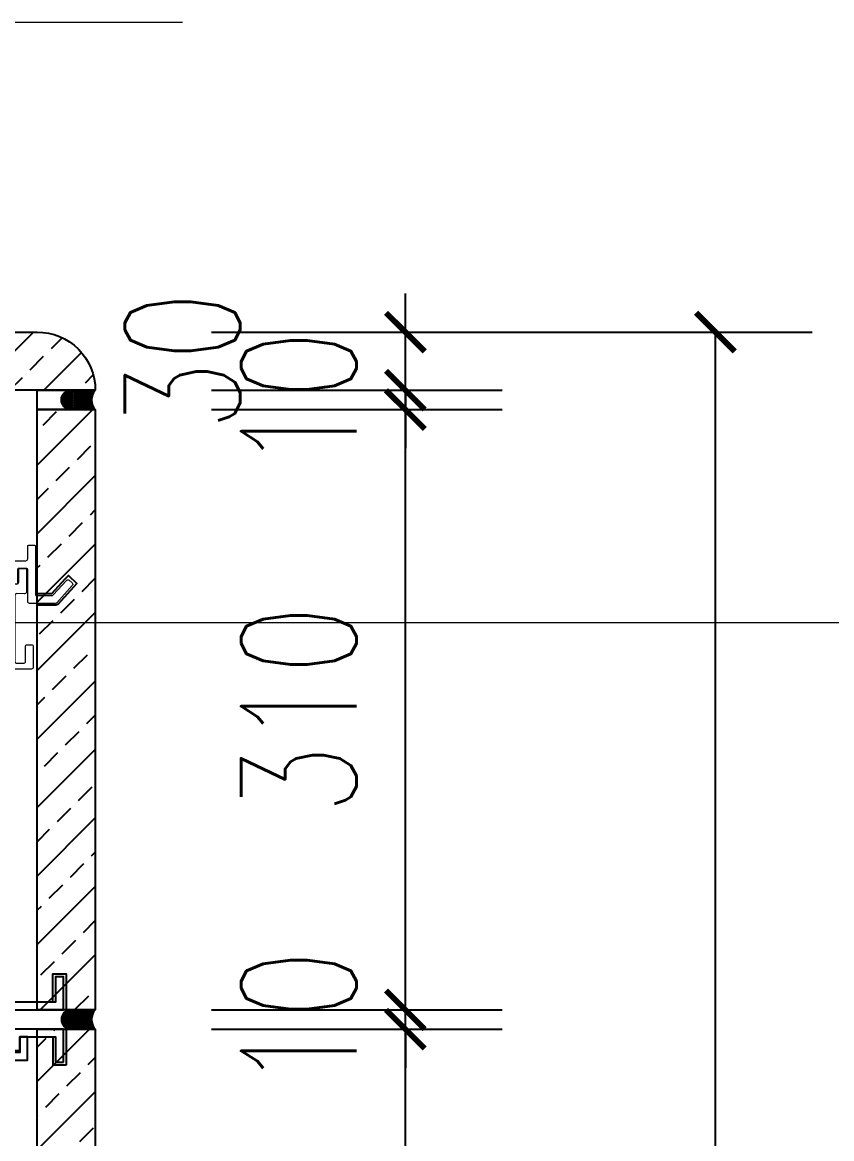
# Model space of a CAD drawing. Header units: millimetres. Extents: x 0 to 16820, y -11520 to 11880.
# Drawn here: x 11272 to 11690, y -4757 to -4180 of the extents above; entities that cross this region are included whole.
import ezdxf

# ---------------------------------------------------------------- set-up
doc = ezdxf.new("R2010")
doc.units = ezdxf.units.MM
doc.header["$LTSCALE"] = 1000
for name, color, linetype, lineweight in [('A-ANNO-DIMS', 3, 'Continuous', 13), ('A-ANNO-IDEN-TEXT', 3, 'Continuous', 13), ('标注层', 1, 'Continuous', 18)]:
    doc.layers.add(name, color=color, linetype=linetype, lineweight=lineweight)
for name, color, linetype in [('A-SECT_WINDOW', 50, 'Continuous'), ('A-WALL-HATCH', 252, 'Continuous'), ('GC', 2, 'Continuous'), ('PJ', 4, 'Continuous'), ('TC', 4, 'Continuous')]:
    doc.layers.add(name, color=color, linetype=linetype)
doc.styles.add('_TCH_DIM_T3', font='SIMPLEX', dxfattribs={"width": 0.7058823529411765, "bigfont": 'GBCBIG'})
doc.dimstyles.new('_TCH_ARCH&&20', dxfattribs={"dimtxt": 59.5, "dimasz": 20, "dimexe": 50, "dimexo": 60, "dimgap": 25.25, "dimtad": 1, "dimdec": 0, "dimzin": 0, "dimdsep": 46, "dimtxsty": '_TCH_DIM_T3', "dimblk": 'ARCHTICK', "dimcen": 0.09, "dimclrt": 7, "dimazin": 2, "dimtfac": 1, "dimtdec": 0, "dimtix": 1, "dimtmove": 2, "dimatfit": 3, "dimfxl": 20, "dimtolj": 1, "dimtzin": 0, "dimarcsym": 0})

# ---------------------------------------------------------------- blocks, each defined once
blk = doc.blocks.new('_ArchTick')
at = {"color": 0, "linetype": 'ByBlock', "const_width": 0.15}
blk.add_lwpolyline([(-0.5, -0.5), (0.5, 0.5)], dxfattribs=at)
blk = doc.blocks.new('*D283')
at = {"layer": 'A-ANNO-DIMS', "color": 0, "lineweight": -2, "transparency": 16777216}
for p, q in [((11370.03662604553, -4340.002554151955), (11680.03662605079, -4340.002554151955)), ((11630.03662605079, -5640.002554152188), (11630.03662605079, -4340.002554151955)), ((11370.03662605603, -5640.002554152188), (11680.03662605079, -5640.002554152188))]:
    blk.add_line(p, q, dxfattribs=at)
at = {"layer": 'Defpoints', "color": 0, "transparency": 16777216}
for p in [(11310.03662604553, -4340.002554151955), (11630.03662605079, -4340.002554151955), (11310.03662605603, -5640.002554152188)]:
    blk.add_point(p, dxfattribs=at)
at = {"layer": 'A-ANNO-DIMS', "color": 0, "lineweight": -2, "transparency": 16777216, "xscale": 20, "yscale": 20, "zscale": 20}
for p, rotation in [((11630.03662605079, -4340.002554151955), 90), ((11630.03662605079, -5640.002554152188), 270)]:
    blk.add_blockref('_ArchTick', p, dxfattribs=dict(at, rotation=rotation))
at = {"layer": 'A-ANNO-DIMS', "color": 7, "transparency": 16777216, "insert": (11575.03662605078, -4990.002554152074), "char_height": 59.5, "attachment_point": 5, "rotation": 90, "style": '_TCH_DIM_T3'}
blk.add_mtext('\\A1;1300', dxfattribs=at)
blk = doc.blocks.new('*D284')
at = {"layer": 'A-ANNO-DIMS', "color": 0, "lineweight": -2, "transparency": 16777216}
for p, q in [((11470.03662604506, -4340.002554151951), (11470.03662604506, -4320.002554151951)), ((11370.03662604559, -4340.002554151951), (11520.03662604506, -4340.002554151951)), ((11470.03662604506, -4370.002554152169), (11470.03662604506, -4340.002554151951)), ((11370.03662604583, -4370.002554152169), (11520.03662604506, -4370.002554152169)), ((11470.03662604506, -4370.002554152169), (11470.03662604506, -4390.002554152169))]:
    blk.add_line(p, q, dxfattribs=at)
at = {"layer": 'Defpoints', "color": 0, "transparency": 16777216}
for p in [(11310.03662604559, -4340.002554151951), (11470.03662604506, -4340.002554151951), (11310.03662604583, -4370.002554152169)]:
    blk.add_point(p, dxfattribs=at)
at = {"layer": 'A-ANNO-DIMS', "color": 0, "lineweight": -2, "transparency": 16777216, "xscale": 20, "yscale": 20, "zscale": 20}
for p, rotation in [((11470.03662604506, -4340.002554151951), 270), ((11470.03662604506, -4370.002554152169), 90)]:
    blk.add_blockref('_ArchTick', p, dxfattribs=dict(at, rotation=rotation))
at = {"layer": 'A-ANNO-DIMS', "color": 7, "transparency": 16777216, "insert": (11355.03662604505, -4355.002554151211), "char_height": 59.5, "attachment_point": 5, "rotation": 90, "style": '_TCH_DIM_T3'}
blk.add_mtext('\\A1;30', dxfattribs=at)
blk = doc.blocks.new('*D285')
at = {"layer": 'A-ANNO-DIMS', "color": 0, "lineweight": -2, "transparency": 16777216}
for p, q in [((11470.03662604522, -4370.002554152188), (11470.03662604522, -4350.002554152188)), ((11370.03662604583, -4370.002554152188), (11520.03662604522, -4370.002554152188)), ((11470.03662604522, -4380.002554256735), (11470.03662604522, -4370.002554152188)), ((11370.03662604591, -4380.002554256735), (11520.03662604522, -4380.002554256735)), ((11470.03662604522, -4380.002554256735), (11470.03662604522, -4400.002554256735))]:
    blk.add_line(p, q, dxfattribs=at)
at = {"layer": 'Defpoints', "color": 0, "transparency": 16777216}
for p in [(11310.03662604583, -4370.002554152188), (11470.03662604522, -4370.002554152188), (11310.03662604591, -4380.002554256735)]:
    blk.add_point(p, dxfattribs=at)
at = {"layer": 'A-ANNO-DIMS', "color": 0, "lineweight": -2, "transparency": 16777216, "xscale": 20, "yscale": 20, "zscale": 20}
for p, rotation in [((11470.03662604522, -4370.002554152188), 270), ((11470.03662604522, -4380.002554256735), 90)]:
    blk.add_blockref('_ArchTick', p, dxfattribs=dict(at, rotation=rotation))
at = {"layer": 'A-ANNO-DIMS', "color": 7, "transparency": 16777216, "insert": (11415.03662604521, -4375.002554204464), "char_height": 59.5, "attachment_point": 5, "rotation": 90, "style": '_TCH_DIM_T3'}
blk.add_mtext('\\A1;10', dxfattribs=at)
blk = doc.blocks.new('*D286')
at = {"layer": 'A-ANNO-DIMS', "color": 0, "lineweight": -2, "transparency": 16777216}
for p, q in [((11370.03662604591, -4380.002554256717), (11520.03662604651, -4380.002554256717)), ((11470.03662604651, -4690.002554256718), (11470.03662604651, -4380.002554256717)), ((11370.03662604842, -4690.002554256718), (11520.03662604651, -4690.002554256718))]:
    blk.add_line(p, q, dxfattribs=at)
at = {"layer": 'Defpoints', "color": 0, "transparency": 16777216}
for p in [(11310.03662604591, -4380.002554256717), (11470.03662604651, -4380.002554256717), (11310.03662604842, -4690.002554256718)]:
    blk.add_point(p, dxfattribs=at)
at = {"layer": 'A-ANNO-DIMS', "color": 0, "lineweight": -2, "transparency": 16777216, "xscale": 20, "yscale": 20, "zscale": 20}
for p, rotation in [((11470.03662604651, -4380.002554256717), 90), ((11470.03662604651, -4690.002554256718), 270)]:
    blk.add_blockref('_ArchTick', p, dxfattribs=dict(at, rotation=rotation))
at = {"layer": 'A-ANNO-DIMS', "color": 7, "transparency": 16777216, "insert": (11415.03662604651, -4535.002554256721), "char_height": 59.5, "attachment_point": 5, "rotation": 90, "style": '_TCH_DIM_T3'}
blk.add_mtext('\\A1;310', dxfattribs=at)
blk = doc.blocks.new('*D287')
at = {"layer": 'A-ANNO-DIMS', "color": 0, "lineweight": -2, "transparency": 16777216}
for p, q in [((11470.0366260478, -4690.002554256735), (11470.0366260478, -4670.002554256735)), ((11370.03662604842, -4690.002554256735), (11520.0366260478, -4690.002554256735)), ((11470.0366260478, -4700.002554256735), (11470.0366260478, -4690.002554256735)), ((11370.0366260485, -4700.002554256735), (11520.0366260478, -4700.002554256735)), ((11470.0366260478, -4700.002554256735), (11470.0366260478, -4720.002554256735))]:
    blk.add_line(p, q, dxfattribs=at)
at = {"layer": 'Defpoints', "color": 0, "transparency": 16777216}
for p in [(11310.03662604842, -4690.002554256735), (11470.0366260478, -4690.002554256735), (11310.0366260485, -4700.002554256735)]:
    blk.add_point(p, dxfattribs=at)
at = {"layer": 'A-ANNO-DIMS', "color": 0, "lineweight": -2, "transparency": 16777216, "xscale": 20, "yscale": 20, "zscale": 20}
for p, rotation in [((11470.0366260478, -4690.002554256735), 270), ((11470.0366260478, -4700.002554256735), 90)]:
    blk.add_blockref('_ArchTick', p, dxfattribs=dict(at, rotation=rotation))
at = {"layer": 'A-ANNO-DIMS', "color": 7, "transparency": 16777216, "insert": (11415.0366260478, -4695.002554256738), "char_height": 59.5, "attachment_point": 5, "rotation": 90, "style": '_TCH_DIM_T3'}
blk.add_mtext('\\A1;10', dxfattribs=at)
blk = doc.blocks.new('*D288')
at = {"layer": 'A-ANNO-DIMS', "color": 0, "lineweight": -2, "transparency": 16777216}
for p, q in [((11370.0366260485, -4700.002554256719), (11520.03662604946, -4700.002554256719)), ((11470.03662604946, -5100.002554256719), (11470.03662604946, -4700.002554256719)), ((11370.03662605173, -5100.002554256719), (11520.03662604946, -5100.002554256719))]:
    blk.add_line(p, q, dxfattribs=at)
at = {"layer": 'Defpoints', "color": 0, "transparency": 16777216}
for p in [(11310.0366260485, -4700.002554256719), (11470.03662604946, -4700.002554256719), (11310.03662605173, -5100.002554256719)]:
    blk.add_point(p, dxfattribs=at)
at = {"layer": 'A-ANNO-DIMS', "color": 0, "lineweight": -2, "transparency": 16777216, "xscale": 20, "yscale": 20, "zscale": 20}
for p, rotation in [((11470.03662604946, -4700.002554256719), 90), ((11470.03662604946, -5100.002554256719), 270)]:
    blk.add_blockref('_ArchTick', p, dxfattribs=dict(at, rotation=rotation))
at = {"layer": 'A-ANNO-DIMS', "color": 7, "transparency": 16777216, "insert": (11415.03662604946, -4900.002554256722), "char_height": 59.5, "attachment_point": 5, "rotation": 90, "style": '_TCH_DIM_T3'}
blk.add_mtext('\\A1;400', dxfattribs=at)
blk = doc.blocks.new('A$C57A61827')
for p, q in [((-8, -7.890635409159586), (8, -7.890635409159586)), ((-8.002197856083512, -17.89063540915959), (7.997802143916488, -17.89063540915959))]:
    blk.add_line(p, q)
at = {"color": 4}
for p, q in [((-3.228979240171611, -7.890635409159586), (-3.231177097186446, -17.89063540915959)), ((3.228979241102934, -7.890635409159586), (3.226781384088099, -17.89063540915959))]:
    blk.add_line(p, q, dxfattribs=at)
at = {"layer": 'PJ'}
for p, q in [((-5.243725552223623, 0.7057745300699025), (5.238620456308126, 0.7057745300699025)), ((-3.228979240171611, 5.516142776003107), (-4, 4.79724988155067)), ((-4, 4.79724988155067), (-4, 0.7057745300699025)), ((-4, 4.79724988155067), (4, 4.79724988155067)), ((-3.228979240171611, 5.516142776003107), (-3.228979240171611, 0.7057745300699025)), ((0, 5.516142776003107), (-3.228979240171611, 5.516142776003107)), ((0, 5.516142776003107), (3.228979241102934, 5.516142776003107)), ((3.228979241102934, 5.516142776003107), (4, 4.79724988155067)), ((3.228979241102934, 5.516142776003107), (3.228979241102934, 0.7057745300699025)), ((4, 4.79724988155067), (4, 0.7057745300699025)), ((-6.928203229792416, -0.1556101618334651), (-6.928203229792416, -4.627558803185821)), ((-6.928203229792416, -4.627558803185821), (-6.928203229792416, -0.1556101618334651)), ((-6.102502324618399, -6.488943495322019), (-6.102502324618399, -5.488943495322019)), ((-6.102502324618399, -5.488943495322019), (6.102502325549722, -5.488943495322019)), ((-5.243725552223623, -5.488943495322019), (5.238620456308126, -5.488943495322019)), ((-3.464101615361869, -0.1556101618334651), (-3.464101615361869, -4.627558803185821)), ((-1, -5.488943495322019), (0, -6.488943495322019)), ((0, -5.488943495322019), (1, -6.488943495322019)), ((3.464101615361869, -0.1488351668231189), (3.464101615361869, -4.627558803185821)), ((6.102502325549722, -6.488943495322019), (6.102502325549722, -5.488943495322019)), ((6.92309813387692, -0.1556101618334651), (6.928203230723739, -4.627558803185821)), ((-8, -7.890635409159586), (-8, -6.488943495322019)), ((0, -6.488943495322019), (-8, -6.488943495322019)), ((-4, -7.890635409159586), (-4.002197856083512, -17.89063540915959)), ((8, -6.488943495322019), (0, -6.488943495322019)), ((4, -7.890635409159586), (3.997802143916488, -17.89063540915959)), ((8, -7.890635409159586), (8, -6.488943495322019)), ((-8.002197856083512, -17.89063540915959), (-8.002197856083512, -19.29232732322998)), ((-0.002197856083512306, -19.29232732322998), (-8.002197856083512, -19.29232732322998)), ((-6.930401086807251, -19.29232732322998), (-6.930401086807251, -23.09760929760523)), ((-6.930401086807251, -23.09760929760523), (-6.930401086807251, -19.29232732322998)), ((-6.930401086807251, -19.29232732322998), (6.926005373708904, -19.29232732322998)), ((-3.466299471445382, -23.09760929760523), (-3.466299471445382, -19.29232732322998)), ((7.997802143916488, -19.29232732322998), (-0.002197856083512306, -19.29232732322998)), ((3.461903758347034, -23.10438429284841), (3.461903758347034, -19.29232732322998)), ((6.920900276862085, -23.09760929760523), (6.926005373708904, -19.29232732322998)), ((7.997802143916488, -17.89063540915959), (7.997802143916488, -19.29232732322998)), ((-5.245923409238458, -23.95899398974143), (5.236422599293292, -23.95899398974143))]:
    blk.add_line(p, q, dxfattribs=at)
for points in [[(-6.928203229792416, -0.1556101618334651), (-6.539768998511136, 0.3442627969197929), (-5.228105174377561, 1.053606138331816), (-3.860989594832063, 0.3735879014711827), (-3.464101615361869, -0.1556101618334651)], [(6.92309813387692, -0.1556101618334651), (6.534663902595639, 0.3442627969197929), (5.223000077530742, 1.053606138331816), (3.855884497985244, 0.3735879014711827), (3.45899651851505, -0.1556101618334651)], [(-6.928203229792416, -4.627558803185821), (-6.539768998511136, -5.127431762171909), (-5.228105174377561, -5.836775103351101), (-3.860989594832063, -5.156756866723299), (-3.464101615361869, -4.627558803185821)], [(6.92309813387692, -4.627558803185821), (6.534663902595639, -5.127431762171909), (5.223000077530742, -5.836775103351101), (3.855884497985244, -5.156756866723299), (3.45899651851505, -4.627558803185821)], [(-6.930401086807251, -23.09760929760523), (-6.54196685552597, -23.59748225659132), (-5.230303030461073, -24.30682559800334), (-3.863187450915575, -23.62680736114271), (-3.466299471445382, -23.09760929760523)], [(6.920900276862085, -23.09760929760523), (6.532466045580804, -23.59748225659132), (5.220802220515907, -24.30682559800334), (3.853686640970409, -23.62680736114271), (3.456798661500216, -23.09760929760523)]]:
    blk.add_open_spline(points, degree=3, knots=[0.3570821910104875, 0.3570821910104875, 0.3570821910104875, 0.3570821910104875, 3.194996817566816, 6.160692541941708, 6.16069254194258, 6.16069254194258, 6.16069254194258], dxfattribs=at)
for points in [[(-3.464101615361869, -0.1556101618334651), (-2.741777122020721, 0.7510893745347857), (0.007343222387135029, 0.6659446854609996), (2.727090678177774, 0.7401193752884865), (3.464101615361869, -0.1556101618334651)], [(-3.464101615361869, -4.627558803185821), (-2.741777122020721, -5.534258339554071), (0.007343222387135029, -5.449113650480285), (2.727090678177774, -5.523288340540603), (3.464101615361869, -4.627558803185821)], [(-3.466299471445382, -23.09760929760523), (-2.743974979035556, -24.00430883420631), (0.005145365372300148, -23.91916414513253), (2.724892821162939, -23.99333883496001), (3.461903758347034, -23.09760929760523)]]:
    blk.add_open_spline(points, degree=3, dxfattribs=at)
blk = doc.blocks.new('A$C33CE6B52')
at = {"layer": 'A-WALL-HATCH'}
h = blk.add_hatch(dxfattribs=at)
h.set_pattern_fill('ANSI31', color=256, scale=0.3125000000024645, angle=1.90833280887811e-14, style=0)
h.set_pattern_definition([(45.00000000000001, (-56813.94116667652, 3885.032193870181), (-0.3507912547320304, 0.3507912547320302), [])])
edge = h.paths.add_edge_path()
edge.add_line((-87.38406405036221, 0.9999999306860445), (-99.88187194148486, 1.000000000794444))
edge.add_arc((-105.1318719414849, -3.999999999205556), 7.25, -43.602818972703574, 43.602818972703574, ccw=False)
edge.add_line((-99.88187194148486, -8.999999999205556), (-87.38155211765115, -9.000000208297024))
edge.add_arc((-87.38280808491254, -4.000000138806627), 5.000000227235769, 179.9999999999896, 270.0143923241541, ccw=False)
edge.add_arc((-87.38280808491254, -4.000000138806172), 5.000000227235432, 90.01439230339338, 179.9999999999948, ccw=False)
h = blk.add_hatch(dxfattribs=at)
h.set_pattern_fill('HONEY', color=256, scale=0.3125000000024645, angle=1.90833280887811e-14, style=0)
h.set_pattern_definition([(1.90833280887811e-14, (-56816.44116667652, 3885.032193870181), (0.7441406250058684, 0.4296296875033884), [0.4960937500039123, -0.9921875000078246]), (120, (-56816.44116667652, 3885.032193870181), (-0.7441405361008382, 0.4296298414914178), [0.4960937500039123, -0.9921875000078246]), (60.00000000000001, (-56816.44116667652, 3885.032193870181), (8.890503013542624e-08, 0.8592595289948058), [-0.9921875000078246, 0.4960937500039123])])
edge = h.paths.add_edge_path()
edge.add_arc((-87.38280808491254, -4.000000138805717), 5.000000227236678, 0, 360)
at = {"color": 6}
blk.add_lwpolyline([(-1.881871941499412, 7.275957614183426e-12), (-52.88187194148486, 6.78028300171718e-10), (-52.88187194148486, -24.99999999932197), (-64.88187194148486, -24.99999999932197), (-64.88187194148486, -12.99999999932197), (-60.88187194148486, -12.99999999932197), (-60.88187194148486, -20.99999999932197), (-56.88187194148486, -20.99999999932197), (-56.88187194148486, 1.000000000678028), (-83.38187194148486, 1.000000000678028), (-83.38187194148486, 18.00000000067803), (-79.38187194148486, 18.00000000067803), (-79.38187194148486, 5.000000000678028), (-1.881871941499412, 5.000000000000455)], close=True, dxfattribs=at)
at = {"color": 1}
blk.add_lwpolyline([(-83.38187194148486, -25.99999999932197), (-83.38187194148486, -8.999999999321972), (-56.88187194148486, -8.999999999321972), (-56.88187194148486, -19.99999999932197), (-60.88187194148486, -19.99999999932197), (-60.88187194148486, -12.99999999932197), (-79.38187194148486, -12.99999999932197), (-79.38187194142665, -25.99999999920556), (-83.38187194148486, -25.99999999932197)], dxfattribs=at)
at = {"layer": 'A-SECT_WINDOW', "color": 2}
for p, q in [((-84.88187194148486, -8.999999999205556), (-84.88187194148486, -27.49999999920556)), ((-77.88187194148486, -12.99999999932197), (-77.88187194148486, -27.49999999920556)), ((-84.88187194148486, -27.49999999920556), (-77.88187194148486, -27.49999999920556))]:
    blk.add_line(p, q, dxfattribs=at)
blk.add_lwpolyline([(-77.88187194148486, 5.000000000678028), (-77.88187194148486, 19.50000000067803), (-84.88187194148486, 19.50000000067803), (-84.88187194148486, 1.000000000794444)], dxfattribs=at)
at = {"layer": 'A-WALL-HATCH'}
blk.add_lwpolyline([(-87.38406405036221, 0.9999999306860445), (-99.88187194148486, 1.000000000794444, -0.4), (-99.88187194148486, -8.999999999205556), (-87.38155211945559, -9.000000208297024)], format="xyb", dxfattribs=at)
blk.add_lwpolyline([(-87.38406405036221, 0.9999999306860445), (-99.88187194148486, 1.000000000794444, -0.4), (-99.88187194148486, -8.999999999205556), (-87.38155211765115, -9.000000208297024, -0.4142871371432224), (-92.38280831214797, -4.000000138805717, -0.4141399915365092)], format="xyb", close=True, dxfattribs=at)
blk.add_circle((-87.38280808491254, -4.000000138805717), 5.000000227236678, dxfattribs=at)
at = {"layer": 'GC'}
for p, q in [((-49.88187194149941, -2.666666666627407), (-49.88187194149941, 4.547473508864641e-13)), ((-49.88187194149941, 4.547473508864641e-13), (0.1181280585005879, 4.547473508864641e-13)), ((0.1181280585005879, 4.547473508864641e-13), (0.1181280585005879, -49.99999999999955)), ((-9.381871941499412, -4.999999999999545), (-47.54865573543066, -4.999999999999545)), ((-4.881871941528516, -47.66666666666924), (-4.881871941499412, -9.499999999999545)), ((0.1181280585005879, -49.99999999999955), (-2.548538608185481, -49.99999999999955))]:
    blk.add_line(p, q, dxfattribs=at)
for centre, radius, start, end in [((-47.54865573543066, -2.666666666656511), 2.333333333343035, 179.9999999987494, 269.9999999987493), ((-9.381871941499412, -9.499999999999545), 4.500000000000002, 0, 90), ((-2.548538608200033, -47.66666666667106), 2.333333333328491, 180.0000000006253, 270.0000000008338)]:
    blk.add_arc(centre, radius, start, end, dxfattribs=at)
blk.add_blockref('A$C57A61827', (-28.57044814957771, 12.89063540916004))
blk = doc.blocks.new('32133')
at = {"layer": 'A-WALL-HATCH'}
h = blk.add_hatch(dxfattribs=at)
h.set_pattern_fill('HONEY', color=256, scale=0.3125000000024645, angle=1.90833280887811e-14, style=0)
h.set_pattern_definition([(1.90833280887811e-14, (49.68499139948835, -7.010839908616617e-08), (0.7441406250058684, 0.4296296875033884), [0.4960937500039123, -0.9921875000078246]), (120, (49.68499139948835, -7.010839908616617e-08), (-0.7441405361008382, 0.4296298414914178), [0.4960937500039123, -0.9921875000078246]), (60.00000000000001, (49.68499139948835, -7.010839908616617e-08), (8.890503013542624e-08, 0.8592595289948058), [-0.9921875000078246, 0.4960937500039123])])
edge = h.paths.add_edge_path()
edge.add_arc((17.47689547144546, 5.000000445942078), 5.000000227236678, 180, 540, ccw=False)
h = blk.add_hatch(dxfattribs=at)
h.set_pattern_fill('ANSI31', color=256, scale=0.3125000000024645, angle=1.90833280887811e-14, style=0)
h.set_pattern_definition([(45.00000000000001, (52.18499139948835, -7.010839908616617e-08), (-0.3507912547320304, 0.3507912547320302), [])])
edge = h.paths.add_edge_path()
edge.add_line((17.47815143689513, 10.00000051543384), (29.97595932801778, 10.00000058554224))
edge.add_arc((35.22595932801778, 5.000000585542239), 7.25, 496.3971810272964, 583.6028189727036)
edge.add_line((29.97595932801778, 5.855422386957798e-07), (17.47563950418407, 3.764507710002363e-07))
edge.add_arc((17.47689547144546, 5.000000445941623), 5.000000227236224, 269.9856076758459, 360.0000000000052)
edge.add_arc((17.47689547144546, 5.000000445941623), 5.000000227235432, 360.0000000000052, 449.9856076966066)
blk.add_lwpolyline([(17.47563950418407, 3.764507710002363e-07), (-0.02404067198222037, 3.764503162528854e-07), (-0.02404067198222037, 10.00000058554224), (17.47595933118282, 10.00000058554269)], dxfattribs=at)
blk.add_lwpolyline([(17.47815143689513, 10.00000051543384), (29.97595932801778, 10.00000058554224, 0.4), (29.97595932801778, 5.855422386957798e-07), (17.47563950598851, 3.764507710002363e-07)], format="xyb", dxfattribs=at)
blk.add_lwpolyline([(17.47815143689513, 10.00000051543384), (29.97595932801778, 10.00000058554224, 0.4), (29.97595932801778, 5.855422386957798e-07), (17.47563950418407, 3.764507710002363e-07, 0.4142871371432224), (22.47689569868089, 5.000000445942078, 0.4141399915365092)], format="xyb", close=True, dxfattribs=at)
blk.add_circle((17.47689547144546, 5.000000445942078), 5.000000227236678, dxfattribs=at)
blk = doc.blocks.new('shicagj01')
for p, q in [((15.93297245167196, 12.89063540915959), (15.93297245167196, 14.29232732299715)), ((31.93297245167196, 12.89063540915959), (15.93297245167196, 12.89063540915959)), ((31.93297245167196, 12.89063540915959), (15.93297245167196, 12.89063540915959))]:
    blk.add_line(p, q)
at = {"layer": 'A-SECT_WINDOW', "color": 4}
blk.add_lwpolyline([(70, 2.061156200128607), (77.53263650478038, 2.061156200128607), (84.454322103702, 9.582275118213147), (86.08478692997596, 11.3052678554086), (90.49635110808595, 7.245305424905382), (80.64163187885424, -3.567286982550286), (79.54295317844662, -4.02237460098695), (70, -4.02237460098695)], dxfattribs=at)
at = {"layer": 'GC'}
for p, q in [((0, 0), (0, -50)), ((50, 0), (0, 0)), ((50, -2.666666666627862), (50, 0)), ((9.5, -5), (47.66678379393124, -5)), ((5.000000000029104, -47.6666666666697), (5, -9.5)), ((0, -50), (2.666666666686069, -50))]:
    blk.add_line(p, q, dxfattribs=at)
for centre, radius, start, end in [((9.5, -9.5), 4.500000000000001, 90, 180), ((47.66678379393124, -2.666666666656965), 2.333333333343035, 270.0000000012506, 1.250644989626358e-09), ((2.666666666700621, -47.66666666667152), 2.33333333332849, 269.9999999991662, 359.9999999993747)]:
    blk.add_arc(centre, radius, start, end, dxfattribs=at)
at = {"layer": 'PJ'}
for p, q in [((20.70399321056902, 26.29741359432228), (19.93297245167196, 25.57852069986984)), ((19.93297245167196, 25.57852069986984), (19.93297245167196, 21.48704534838907)), ((23.93297245167196, 26.29741359432228), (20.70399321056902, 26.29741359432228)), ((23.93297245167196, 26.29741359432228), (27.16195169184357, 26.29741359432228)), ((27.16195169184357, 26.29741359432228), (27.93297245167196, 25.57852069986984)), ((27.93297245167196, 25.57852069986984), (27.93297245167196, 21.48704534838907)), ((17.00987431779504, 20.62566065648571), (17.00476922094822, 16.15371201513335)), ((29.17669800389558, 21.48704534838907), (18.69435199536383, 21.48704534838907)), ((20.46887083631009, 20.63243565149605), (20.46887083631009, 16.15371201513335)), ((27.39707406703383, 20.62566065648571), (27.39707406703383, 16.15371201513335)), ((30.86117568146437, 20.62566065648571), (30.86117568146437, 16.15371201513335)), ((30.86117568146437, 16.15371201513335), (30.86117568146437, 20.62566065648571)), ((15.93297245167196, 14.29232732299715), (23.93297245167196, 14.29232732299715)), ((15.93297245167196, 12.89063540915959), (15.93297245167196, 14.29232732299715)), ((15.93297245167196, 14.29232732299715), (23.93297245167196, 14.29232732299715)), ((17.83047012612224, 14.29232732299715), (17.83047012612224, 15.29232732299715)), ((30.03547477629036, 15.29232732299715), (17.83047012612224, 15.29232732299715)), ((17.83047012612224, 14.29232732299715), (17.83047012612224, 15.29232732299715)), ((30.03547477629036, 15.29232732299715), (17.83047012612224, 15.29232732299715)), ((29.17669800389558, 15.29232732299715), (18.69435199536383, 15.29232732299715)), ((29.17669800389558, 15.29232732299715), (18.69435199536383, 15.29232732299715)), ((19.93297245167196, 12.89063540915959), (19.93517030775547, -5)), ((23.93297245167196, 15.29232732299715), (22.93297245167196, 14.29232732299715)), ((23.93297245167196, 15.29232732299715), (22.93297245167196, 14.29232732299715)), ((24.93297245167196, 15.29232732299715), (23.93297245167196, 14.29232732299715)), ((24.93297245167196, 15.29232732299715), (23.93297245167196, 14.29232732299715)), ((23.93297245167196, 14.29232732299715), (31.93297245167196, 14.29232732299715)), ((23.93297245167196, 14.29232732299715), (31.93297245167196, 14.29232732299715)), ((27.93297245167196, 12.89063540915959), (27.93517030775547, -5)), ((30.03547477629036, 14.29232732299715), (30.03547477629036, 15.29232732299715)), ((30.03547477629036, 14.29232732299715), (30.03547477629036, 15.29232732299715)), ((31.93297245167196, 12.89063540915959), (31.93297245167196, 14.29232732299715)), ((31.93297245167196, 12.89063540915959), (31.93297245167196, 14.29232732299715)), ((15.93517030775547, -5), (15.93517030775547, -6.401691914070398)), ((31.93517030775547, -5), (15.93517030775547, -5)), ((31.93517030775547, -5), (31.93517030775547, -6.401691914070398)), ((15.93517030775547, -6.401691914070398), (23.93517030775547, -6.401691914070398)), ((17.01207217480987, -10.20697388844565), (17.00696707796305, -6.401691914070398)), ((30.86337353847921, -6.401691914070398), (17.00696707796305, -6.401691914070398)), ((29.17889586091042, -11.06835858058184), (18.69654985237867, -11.06835858058184)), ((20.47106869332492, -10.21374888368882), (20.47106869332492, -6.401691914070398)), ((23.93517030775547, -6.401691914070398), (31.93517030775547, -6.401691914070398)), ((27.39927192311734, -10.20697388844565), (27.39927192311734, -6.401691914070398)), ((30.86337353847921, -6.401691914070398), (30.86337353847921, -10.20697388844565)), ((30.86337353847921, -10.20697388844565), (30.86337353847921, -6.401691914070398))]:
    blk.add_line(p, q, dxfattribs=at)
at = {"layer": 'PJ', "color": 4}
for p, q in [((27.93297245167196, 25.57852069986984), (19.93297245167196, 25.57852069986984)), ((20.70399321056902, 26.29741359432228), (20.70399321056902, 21.48704534838907)), ((27.16195169184357, 26.29741359432228), (27.16195169184357, 21.48704534838907)), ((20.70399321056902, 12.89063540915959), (20.70619106758386, -5)), ((27.16195169184357, 12.89063540915959), (27.1641495488584, -5))]:
    blk.add_line(p, q, dxfattribs=at)
at = {"layer": 'PJ'}
for points in [[(17.00987431779504, 20.62566065648571), (17.39830854907632, 21.12553361523896), (18.70997237414122, 21.83487695665099), (20.07708795368671, 21.15485871979035), (20.47397593315691, 20.62566065648571)], [(30.86117568146437, 20.62566065648571), (30.47274145018309, 21.12553361523896), (29.16107762604952, 21.83487695665099), (27.79396204650402, 21.15485871979035), (27.39707406703383, 20.62566065648571)], [(17.00987431779504, 16.15371201513335), (17.39830854907632, 15.65383905614726), (18.70997237414122, 14.94449571496807), (20.07708795368671, 15.62451395159587), (20.47397593315691, 16.15371201513335)], [(30.86117568146437, 16.15371201513335), (30.47274145018309, 15.65383905614726), (29.16107762604952, 14.94449571496807), (27.79396204650402, 15.62451395159587), (27.39707406703383, 16.15371201513335)], [(17.01207217480987, -10.20697388844565), (17.40050640609115, -10.70684684743173), (18.71217023115605, -11.41619018884376), (20.07928581070155, -10.73617195198312), (20.47617379017174, -10.20697388844565)], [(30.86337353847921, -10.20697388844565), (30.47493930719793, -10.70684684743173), (29.16327548213303, -11.41619018884376), (27.79615990258753, -10.73617195198312), (27.39927192311734, -10.20697388844565)]]:
    blk.add_open_spline(points, degree=3, knots=[0.3570821910104875, 0.3570821910104875, 0.3570821910104875, 0.3570821910104875, 3.194996817566816, 6.160692541941708, 6.16069254194258, 6.16069254194258, 6.16069254194258], dxfattribs=at)
for points in [[(27.39707406703383, 20.62566065648571), (26.67474957369268, 21.53236019285396), (23.92562922928482, 21.44721550378017), (21.20588177349418, 21.52139019360766), (20.46887083631009, 20.62566065648571)], [(27.39707406703383, 16.15371201513335), (26.67474957369268, 15.2470124787651), (23.92562922928482, 15.33215716783889), (21.20588177349418, 15.25798247777857), (20.46887083631009, 16.15371201513335)], [(27.39927192311734, -10.20697388844565), (26.67694743070751, -11.11367342504673), (23.92782708629966, -11.02852873597294), (21.20807963050902, -11.10270342580043), (20.47106869332492, -10.20697388844565)]]:
    blk.add_open_spline(points, degree=3, dxfattribs=at)
at = {"layer": 'TC'}
for p, q in [((3.986989681608975, 0), (50, 1.977625401224941)), ((50, 0), (3.986989681608975, 1.977625401224941))]:
    blk.add_line(p, q, dxfattribs=at)
blk.add_lwpolyline([(50, 0), (3.986989681608975, 0), (3.986989681608975, 1.977625401224941), (50, 1.977625401224941)], close=True, dxfattribs=at)
at = {"layer": '标注层', "color": 3}
for points in [[(57.09999999962747, 18.97762540122494), (64.09999999962747, 18.97762540122494, 0.4142135623730951), (65.09999999962747, 19.97762540122494), (65.09999999962747, 26.47762540122494, -0.4142135623730951), (65.59999999962747, 26.97762540122494), (68.59999999962747, 26.97762540122494, -0.4142135623730951), (69.09999999962747, 26.47762540122494), (69.09999999962747, 1.477625401224941, 0.4142135622615043), (69.5999999994383, 0.977625401224941), (75.09999930672348, 0.9776253991294652), (77.56806018752832, 0.9776253988966346, 0.2118373020225766), (78.3093600327702, 1.306451397917044), (85.13108878410276, 8.840930474028028, -0.4142135623424851), (86.54356263015507, 8.911056318249848), (88.06383267696947, 7.534601518651471, -0.4142135623730988), (88.06383267696947, 6.120387956267223), (80.05114759228309, -2.72948138226684, -0.1989123673889224), (79.34404081106186, -3.022374601107458), (75.09999931510538, -3.022374601103365), (66.09999999936554, -3.022374598772785, -0.4142135622973235), (65.09999999962747, -2.022374598774149), (65.09999999962747, 14.47762540122449, 0.4142135623730951), (64.59999999962747, 14.97762540122403), (60.39999999944121, 14.97762540121266, 0.4142135623731585), (59.89999999945576, 14.47762540122585), (59.89999999944121, 7.477625401224032, -0.4142135623724862), (59.39999999944121, 6.977625401224941), (56.59999999962747, 6.977625401224941, -0.4142135623730951), (56.09999999962747, 7.477625401224941), (56.09999999962747, 17.97762540122494, -0.4142135623730951)], [(3.476072914665565, 6.514899478292136, -0.4142086842266536), (3.976064587135625, 7.01489947822256, 0.1989195807668306), (4.188204948091879, 7.102767443751418), (4.763950799162558, 7.678513294352342, -0.4141998663947955), (5.188204948091879, 7.678503375031141), (5.763930960230937, 7.102777363360929, 0.4142272582440173), (6.188204948091879, 7.102767443750054), (6.763950799162558, 7.678513294352342, -0.4141998663949034), (7.188204948091879, 7.678503375031141), (7.763930960230937, 7.102777363362748, 0.4142272582460972), (8.18820494809188, 7.102767443750054), (8.763950799162558, 7.678513294353252, -0.4141998663935105), (9.18820494809188, 7.678503375031141), (9.763930960230937, 7.102777363362293, 0.4142272582454105), (10.18820494809188, 7.102767443750054), (10.76395079916256, 7.678513294353252, -0.4141998663935105), (11.18820494809188, 7.678503375031141), (11.76393094079685, 7.102777382791373, 0.4142272850731338), (12.18820494809188, 7.102767443748235), (12.76395081858936, 7.678513313783242, -0.4141998395674745), (13.18820494809188, 7.67850337503296), (13.76393094079685, 7.102777382791373, 0.4142272850728984), (14.18820494809188, 7.102767443748235), (14.76395081859664, 7.678513313784606, -0.4141998395660815), (15.18820494809188, 7.67850337503296), (15.76393094079685, 7.102777382791373, 0.4142272850728984), (16.18820494809188, 7.102767443748235), (16.76395081858936, 7.678513313783242, -0.4141998395674697), (17.18820494809188, 7.67850337503296), (17.76393094079685, 7.102777382791373, 0.4142272850728984), (18.18820494809188, 7.102767443748235), (18.76395081858936, 7.678513313783242, -0.4141998395674697), (19.18820494809188, 7.67850337503296), (19.76393094079685, 7.102777382791373, 0.4142272850728984), (20.18820494809188, 7.102767443748235), (20.76395081858936, 7.678513313783242, -0.4141998395674697), (21.18820494809188, 7.67850337503296), (21.76393094079685, 7.102777382791373, 0.4142272850728984), (22.18820494809188, 7.102767443748235), (22.76395081858936, 7.678513313783242, -0.4141998395674697), (23.18820494809188, 7.67850337503296), (23.76393094079685, 7.102777382791373, 0.4142272850728984), (24.18820494809188, 7.102767443748235), (24.76395081858936, 7.678513313783242, -0.4141998395674697), (25.18820494809188, 7.67850337503296), (25.76393094079685, 7.102777382791373, 0.4142272850728984), (26.18820494809188, 7.102767443748235), (26.76395081858936, 7.678513313783242, -0.4141998395674697), (27.18820494809188, 7.67850337503296), (27.76393094079685, 7.102777382791373, 0.4142272850728984), (28.18820494809188, 7.102767443748235), (28.76395081858936, 7.678513313783242, -0.4141998395674697), (29.18820494809188, 7.67850337503296), (29.76393094079685, 7.102777382791373, 0.4142272850729008), (30.18820494809188, 7.102767443748235), (30.76395081858936, 7.678513313783242, -0.4141998395674697), (31.18820494809188, 7.67850337503296), (31.76393094079685, 7.102777382791373, 0.4142272850729008), (32.18820494809188, 7.102767443748235), (32.76395081858936, 7.678513313783242, -0.4141998395674697), (33.18820494809188, 7.67850337503296), (33.76393094079685, 7.102777382791373, 0.4142272850729008), (34.18820494809188, 7.102767443748235), (34.76395081858936, 7.678513313783242, -0.4141998395674697), (35.18820494809188, 7.67850337503296), (35.76393094079685, 7.102777382791373, 0.4142272850729008), (36.18820494809188, 7.102767443748235), (36.76395081858936, 7.678513313783242, -0.4141998395674697), (37.18820494809188, 7.67850337503296), (37.76393094079685, 7.102777382791373, 0.4142272850729008), (38.18820494809188, 7.102767443748235), (38.76395081858936, 7.678513313783242, -0.4141998395674709), (39.18820494809188, 7.67850337503296), (39.76393094079685, 7.102777382791828, 0.414227285073595), (40.18820494809188, 7.102767443748235), (40.76395081858936, 7.678513313783242, -0.4141998395674709), (41.18820494809188, 7.67850337503296), (41.76393106779142, 7.102777255799992, 0.1989153379666223), (41.97606246675423, 7.014899478292136), (59.49999999952706, 6.977625401214027, 0.4142135623763437), (60.49999999954161, 7.977625401220394), (60.49999999953434, 14.47762540121812, -0.4142135623734229), (60.99999999953434, 14.97762540121767), (63.99999999953434, 14.97762540121948, -0.4142135623732741), (64.49999999953434, 14.47762540121948), (64.49999999953434, 2.977625401219484, -0.414213562373095), (63.49999999953434, 1.977625401219484), (59.47607291466556, 2.014899478059306, 0.4142135623730951), (58.47607291466556, 1.014899478059306), (58.47607291466556, -32.98504624376255, 0.4142135623730951), (59.47607291466556, -33.98504624376255), (62.97607291466556, -33.98504624375619, 0.4142135623730951), (63.97607291465829, -32.98504624376301), (63.97607291467284, -24.98504624376028, -0.4142135623728287), (64.47607291466556, -24.48504624376619), (67.47607291466556, -24.4850462437621, -0.4142135623734489), (67.97607291466556, -24.98504624376255), (67.97607291466556, -35.98504624376255, -0.4142135623730951), (66.97607291466556, -36.98504624376255), (55.47607291466556, -36.98504624376255, -0.4142135623730951), (54.47607291466556, -35.98504624376255), (54.47607291466556, 2.014899478059306), (3.976072914665565, 2.014899478059306, -0.4142135623730951), (3.476072914665565, 2.514899478059306)]]:
    blk.add_lwpolyline(points, format="xyb", close=True, dxfattribs=at)

msp = doc.modelspace()

# ---------------------------------------------------------------- hatches: boundary and pattern name
at = {"layer": 'A-WALL-HATCH'}
h = msp.add_hatch(dxfattribs=at)
h.set_pattern_fill('天然石材', color=256, scale=5)
h.set_pattern_definition([(45, (0, 8.975567499999999), (-17.6776766007315, 17.6776766007315), []), (45, (8.6936125, 0), (-17.6776766007315, 17.6776766007315), [9.868425, -5.6391])])
edge = h.paths.add_edge_path()
edge.add_arc((10899.99561850503, -4369.961569826242), 29.95902047855344, 89.9675513142621, 180.0783813888695, ccw=False)
edge.add_line((10900.01258538805, -4340.00255415217), (11280.06066673199, -4340.00255415217))
edge.add_arc((11280.07763361501, -4369.961569826241), 29.95902047855334, -0.07838138887120749, 90.03244868573802, ccw=False)
edge.add_line((11310.03662606001, -4370.00255415217), (10870.03662606004, -4370.00255415217))
h.paths.add_polyline_path([(10900.03662831412, -4380.00255415217), (10870.03662831412, -4380.00255415217), (10870.03662831412, -4690.002554256716), (10900.03662831412, -4690.002554256716)])
h.paths.add_polyline_path([(11280.03662605597, -4380.00255415217), (11310.03662605597, -4380.00255415217), (11310.03662605597, -4690.002554256716), (11280.03662605597, -4690.002554256716)])
h.paths.add_polyline_path([(11280.0366283141, -4700.002554256716), (11310.0366283141, -4700.002554256716), (11310.0366283141, -5100.002554256716), (11280.0366283141, -5100.002554256716)])
h.paths.add_polyline_path([(10900.03662831412, -4940.00255415217), (10870.03662831412, -4940.00255415217), (10870.03662831412, -5100.002554256716), (10900.03662831412, -5100.002554256716)])
h.paths.add_polyline_path([(10900.03662831412, -5200.00255415217), (10870.03662831412, -5200.00255415217), (10870.03662831412, -5510.002554256716), (10900.03662831412, -5510.002554256716)])
h.paths.add_polyline_path([(11280.0366283141, -5110.002554256716), (11310.0366283141, -5110.002554256716), (11310.0366283141, -5510.002554256716), (11280.0366283141, -5510.002554256716)])
h.paths.add_polyline_path([(11280.03662814683, -5520.002554256716), (11310.03662814683, -5520.002554256716), (11310.03662605599, -5630.002748318884), (11280.03662605599, -5630.002748318884)])
h.paths.add_polyline_path([(10900.03662814686, -5540.00255415217), (10870.03662814686, -5540.00255415217), (10870.03662605597, -5630.002748318884), (10900.03662605597, -5630.002748318884)])
h.paths.add_polyline_path([(10870.03662831412, -5110.002554256716), (10900.03662831412, -5110.002554256716), (10900.03662831412, -5170.00255415217), (10870.03662831412, -5170.00255415217)])
h.paths.add_polyline_path([(10870.03662605599, -4700.002554256716), (10900.03662831412, -4700.002554256716), (10900.03662831412, -4910.00255415217), (10870.03662605599, -4910.00255415217)])

# ---------------------------------------------------------------- linework, layer by layer
at = {"layer": 'A-ANNO-IDEN-TEXT'}
for p, q in [((10925.03662606004, -4180.002554256716), (11354.9699666101, -4180.002554256716)), ((11090.03662605598, -4490.00255415217), (11700.03662605598, -4490.00255415217))]:
    msp.add_line(p, q, dxfattribs=at)
at = {"layer": 'A-WALL-HATCH'}
msp.add_lwpolyline([(10870.03662606004, -4370.00255415217, -0.414780233839856), (10900.01258538805, -4340.00255415217), (11280.06066673199, -4340.00255415217, -0.4147802338398649), (11310.03662606001, -4370.00255415217)], format="xyb", close=True, dxfattribs=at)
for points in [[(11280.03662605597, -4380.00255415217), (11310.03662605597, -4380.00255415217), (11310.03662605597, -4690.002554256716), (11280.03662605597, -4690.002554256716)], [(11280.0366283141, -4700.002554256716), (11310.0366283141, -4700.002554256716), (11310.0366283141, -5100.002554256716), (11280.0366283141, -5100.002554256716)]]:
    msp.add_lwpolyline(points, close=True, dxfattribs=at)

# ---------------------------------------------------------------- block references
msp.add_blockref('32133', (11280.06066673199, -4380.002554737712))
at = {"extrusion": (0, 0, -1), "zscale": -1}
msp.add_blockref('A$C33CE6B52', (-11210.15475411448, -4691.002554257511), dxfattribs=at)
at = {"layer": 'A-SECT_WINDOW', "color": 2}
msp.add_blockref('shicagj01', (11210.03662606001, -4477.063710352299), dxfattribs=at)

# ---------------------------------------------------------------- dimensions: what is measured, and where the dimension line sits
at = {"layer": 'A-ANNO-DIMS'}
dim = msp.add_linear_dim(base=(11470.03662604506, -4340.002554151951), p1=(11310.03662604583, -4370.002554152167), p2=(11310.03662604559, -4340.002554151949), angle=90.00000000045857, dimstyle='_TCH_ARCH&&20', dxfattribs=at)
dim.commit()
dim.dimension.update_dxf_attribs({"geometry": '*D284', "text_midpoint": (11355.03662604505, -4355.002554151211), "dimtype": 129})
for p1, p2, distance, picture, middle in [((11310.03662605603, -5640.002554152186), (11310.03662604552, -4340.002554151954), -320.00000000527143, '*D283', (11575.03662605078, -4990.002554152074)), ((11310.03662604591, -4380.002554256733), (11310.03662604583, -4370.002554152186), -159.99999999938882, '*D285', (11415.03662604521, -4375.002554204464)), ((11310.03662604842, -4690.002554256716), (11310.03662604591, -4380.002554256715), -160.00000000060027, '*D286', (11415.03662604651, -4535.002554256721)), ((11310.0366260485, -4700.002554256734), (11310.03662604842, -4690.002554256734), -159.99999999937972, '*D287', (11415.0366260478, -4695.002554256738)), ((11310.03662605173, -5100.002554256717), (11310.0366260485, -4700.002554256717), -160.0000000009586, '*D288', (11415.03662604946, -4900.002554256722))]:
    dim = msp.add_aligned_dim(p1=p1, p2=p2, distance=distance, dimstyle='_TCH_ARCH&&20', dxfattribs=at)
    dim.commit()
    dim.dimension.update_dxf_attribs({"geometry": picture, "text_midpoint": middle})

doc.saveas('drawing.dxf')
